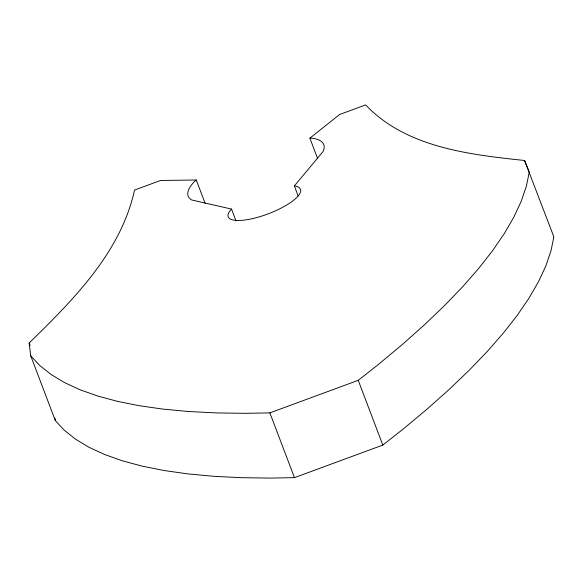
<?xml version="1.0" encoding="UTF-8"?>
<svg xmlns="http://www.w3.org/2000/svg" width="583" height="583" viewBox="0 0 583 583"><rect width="100%" height="100%" fill="white"/><g stroke="black" fill="none" stroke-linecap="round" stroke-linejoin="round"><path stroke-width="0.87" d="M205.201 203.554L196.267 180.009L194.387 181.612A72.511 21.44 -20.8 0 0 191.669 199.962L231.524 209.078A38.667 11.434 -20.8 0 0 267.225 214.209A38.667 11.434 -20.8 0 0 294.342 185.933L323.04 151.558A72.511 21.44 -20.8 0 0 312.175 138.215L309.872 138.149L317.531 158.328M309.872 138.149L339.619 114.494L365.643 104.911C405.928 147.448 469.351 154.633 524.583 160.493L553.85 236.858L551.022 250.712L545.877 265.848L538.524 281.676L528.985 298.175L517.274 315.294L503.42 333.017L487.439 351.287L469.373 370.088L449.253 389.364L427.113 409.084L403.006 429.205L382.812 445.084L294.459 477.637L270.308 478.089L240.932 477.681L213.363 476.275L187.675 473.877L163.918 470.488L142.128 466.13L122.35 460.803L104.634 454.521L89.002 447.299L75.498 439.152L64.137 430.101L55.298 420.54L30.717 355.783L29.15 343.037C73.203 299.932 120.9 252.388 134.542 190.058L160.565 180.468L196.267 180.009M30.717 355.783L39.557 365.344L50.918 374.395L64.422 382.543L80.053 389.765L97.769 396.046L117.54 401.374L139.33 405.732L163.094 409.12L188.783 411.518L216.344 412.924L245.727 413.332L269.878 412.881L358.232 380.327L378.418 364.448L402.532 344.327L424.664 324.607L444.793 305.332L462.858 286.53L478.84 268.26L492.693 250.537L504.404 233.419L513.944 216.92L521.289 201.091L526.442 185.955L529.269 172.094L524.583 160.493M294.342 185.933L298.175 196.026M358.232 380.327L382.812 445.084M231.524 209.078L235.991 220.848M269.878 412.881L294.459 477.637M29.15 343.037L30.105 345.559M54.984 417.989L55.298 420.54"/></g></svg>
